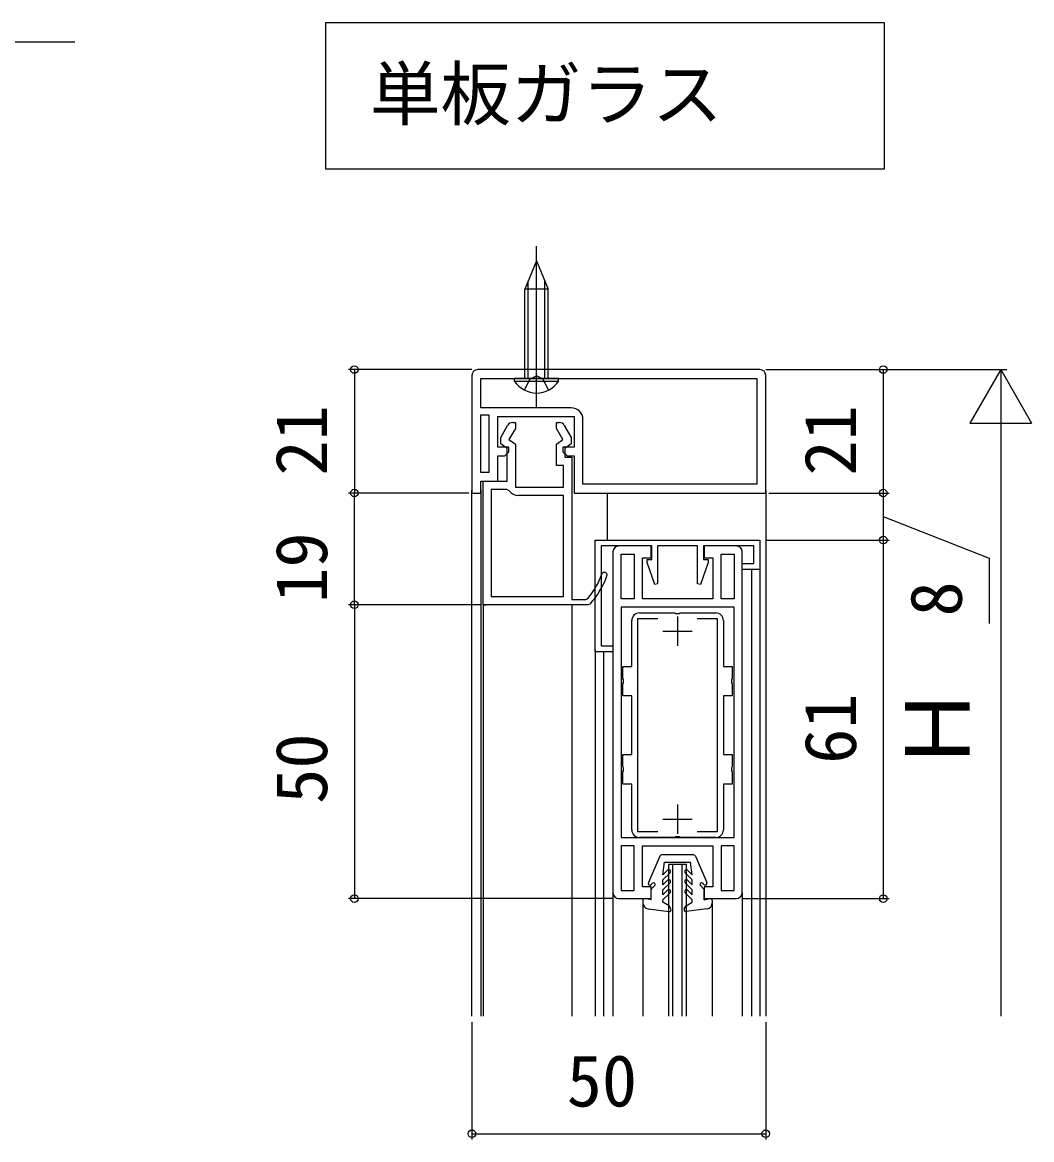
# Model space of a CAD drawing. Units: millimetres, scale not verified. Extents: x -525 to 525, y -782 to 777.
# Drawn here: x -171.5 to 0.2, y -381.5 to -191.4 of the extents above; entities that cross this region are included whole.
import ezdxf
from ezdxf.enums import TextEntityAlignment as Align

# ---------------------------------------------------------------- set-up
doc = ezdxf.new("R2010")
doc.units = ezdxf.units.MM
doc.header["$LTSCALE"] = 4
for name, color, linetype in [('0-1_USER1', 3, 'Continuous'), ('0-2_YKK_11', 7, 'Continuous'), ('0-3_YKK_12', 2, 'Continuous'), ('0-4_YKK_13', 4, 'Continuous'), ('0-6_YKK_D', 6, 'Continuous')]:
    doc.layers.add(name, color=color, linetype=linetype)
doc.styles.add('ＭＳ ゴシック', font='')
doc.styles.get('ＭＳ ゴシック').set_extended_font_data('MS Gothic')

msp = doc.modelspace()

# ---------------------------------------------------------------- linework, layer by layer
at = {"layer": '0-1_USER1'}
msp.add_lwpolyline([(-119.872, -191.434), (-24.872, -191.434), (-24.872, -216.434), (-119.872, -216.434)], close=True, dxfattribs=at)
at = {"layer": '0-2_YKK_11'}
for p, q in [((-46, -250.5), (-94, -250.5)), ((-71, -281.5), (-71, -339.5)), ((-49, -339.5), (-49, -281.5)), ((-60, -292.5), (-60, -297.5)), ((-62.5, -295), (-57.5, -295)), ((-60, -324.5), (-60, -329.5)), ((-62.5, -327), (-57.5, -327))]:
    msp.add_line(p, q, dxfattribs=at)
for points in [[(-95, -251.5), (-95, -271.5), (-93.5, -271.5), (-93.5, -269.5), (-90.6, -269.5), (-90.6, -265.2), (-89.4, -265.2), (-88.7, -264.5), (-88.7, -263.7), (-90.6, -263.7), (-90.6, -258.5), (-77.6, -258.5), (-77.6, -263.7), (-79.5, -263.7), (-79.5, -264.5), (-78.8, -265.2), (-77.6, -265.2), (-77.6, -271.5), (-45, -271.5), (-45, -251.5)], [(-93.5, -252), (-46.5, -252), (-46.5, -270), (-76.1, -270), (-76.1, -265.2), (-76.1, -259)], [(-78.1, -257), (-93.5, -257), (-93.5, -252)], [(-74.848, -290.33), (-75.223, -290.5), (-93.1, -290.5), (-93.1, -269.5), (-89, -269.5), (-89, -263.9), (-90.1, -263.13), (-90.1, -262.037), (-88.924, -260)], [(-88.058, -259.5), (-87.6, -259.5), (-87.6, -260.507), (-88.695, -262.404), (-87.6, -263.171), (-87.6, -270.5), (-79.4, -270.5), (-79.4, -266.8), (-80.6, -266.8), (-80.6, -263.171), (-79.505, -262.404), (-80.6, -260.507), (-80.6, -259.5), (-80.142, -259.5)], [(-79.276, -260), (-78.1, -262.037), (-78.1, -263.13), (-79.2, -263.9), (-79.2, -265.4), (-78, -265.4)], [(-78, -265.4), (-78, -289.6), (-75.638, -289.6), (-75.253, -289.419)], [(-91.7, -270.9), (-91.7, -289.1), (-79.4, -289.1), (-79.4, -271.9), (-87.1, -271.9)], [(-88.643, -271.108), (-89.049, -270.9), (-91.7, -270.9)], [(-50, -280.5), (-55.5, -280.5), (-55.5, -282.5), (-54, -282.5), (-54, -289.5), (-66, -289.5), (-66, -282.5), (-64.5, -282.5), (-64.5, -280.5), (-70, -280.5)], [(-66.5, -291.9), (-60.458, -291.9), (-60.275, -292.02), (-59.725, -292.02), (-59.542, -291.9), (-53.5, -291.9)], [(-67.8, -328.8), (-67.8, -321), (-69.3, -321), (-69.3, -318.958), (-69.18, -318.775), (-69.18, -318.225), (-69.3, -318.042), (-69.3, -316), (-67.8, -316), (-67.8, -306), (-69.3, -306), (-69.3, -303.958), (-69.18, -303.775), (-69.18, -303.225), (-69.3, -303.042), (-69.3, -301), (-67.8, -301), (-67.8, -293.2)], [(-63.336, -292.9), (-66.8, -292.9), (-66.8, -329.1), (-63.336, -329.1)], [(-56.664, -329.1), (-53.2, -329.1), (-53.2, -292.9), (-56.664, -292.9)], [(-52.2, -293.2), (-52.2, -301), (-50.7, -301), (-50.7, -303.042), (-50.82, -303.225), (-50.82, -303.775), (-50.7, -303.958), (-50.7, -306), (-52.2, -306)], [(-52.2, -306), (-52.2, -316), (-50.7, -316), (-50.7, -318.042), (-50.82, -318.225), (-50.82, -318.775), (-50.7, -318.958), (-50.7, -321), (-52.2, -321), (-52.2, -328.8)], [(-53.5, -330.1), (-59.542, -330.1), (-59.725, -329.98), (-60.275, -329.98), (-60.458, -330.1), (-66.5, -330.1)], [(-70, -340.5), (-64.5, -340.5), (-64.5, -338.5), (-66, -338.5), (-66, -331.5), (-54, -331.5), (-54, -338.5), (-55.5, -338.5), (-55.5, -340.5), (-50, -340.5)]]:
    msp.add_lwpolyline(points, dxfattribs=at)
for points in [[(-93.5, -268), (-93.5, -258.2), (-92.1, -258.2), (-92.1, -268)], [(-74, -279.5), (-46, -279.5), (-46, -284.5), (-49, -284.5), (-49, -283.5), (-47, -283.5), (-47, -280.5), (-55.6, -280.5), (-55.6, -282.8), (-54.8, -282.8), (-54.8, -283.3), (-56.1, -287.038), (-56.6, -286.953), (-56.6, -280.5), (-63.4, -280.5), (-63.4, -286.953), (-63.9, -287.038), (-65.2, -283.3), (-65.2, -282.8), (-64.4, -282.8), (-64.4, -280.5), (-73, -280.5), (-73, -297.5), (-71, -297.5), (-71, -298.5), (-74, -298.5)], [(-67.4, -281.9), (-67.4, -289.5), (-69.6, -289.5), (-69.6, -281.9)], [(-50.4, -281.9), (-50.4, -289.5), (-52.6, -289.5), (-52.6, -281.9)], [(-50.4, -330.1), (-50.4, -290.9), (-69.6, -290.9), (-69.6, -330.1)], [(-67.4, -339.1), (-67.4, -331.5), (-69.6, -331.5), (-69.6, -339.1)], [(-50.4, -339.1), (-50.4, -331.5), (-52.6, -331.5), (-52.6, -339.1)]]:
    msp.add_lwpolyline(points, close=True, dxfattribs=at)
for centre, radius, start, end in [((-94, -251.5), 1, 90.00001, 179.99999), ((-46, -251.5), 1, 0.00001, 89.99999), ((-78.1, -259), 2, 0.00001, 89.99999), ((-88.058, -260.5), 1, 90, 150.00002), ((-80.142, -260.5), 1, 29.99998, 90), ((-87.1, -270), 1.9, 215.68531, 269.99999), ((-70, -281.5), 1, 90.00001, 179.99999), ((-50, -281.5), 1, 0.00001, 89.99999), ((-72.45, -285.45), 0.45, 339.73339, 159.73341), ((-86.099, -280.41), 14.1, 320.28516, 339.73341), ((-86.099, -280.41), 15, 318.5951, 339.7334), ((-66.5, -293.2), 1.3, 90.00001, 179.99999), ((-53.5, -293.2), 1.3, 0.00001, 89.99999), ((-66.5, -328.8), 1.3, 180.00001, 269.99999), ((-53.5, -328.8), 1.3, 270.00001, 359.99999), ((-70, -339.5), 1, 180.00001, 269.99999), ((-50, -339.5), 1, 270.00001, 359.99999)]:
    msp.add_arc(centre, radius, start, end, dxfattribs=at)
at = {"layer": '0-3_YKK_12'}
for p, q in [((-95, -360.5), (-95, -271)), ((-93.5, -271), (-93.5, -360.5)), ((-71.999, -271.5), (-71.999, -279.5)), ((-45, -271), (-45, -360.5)), ((-47.4, -284.5), (-47.4, -360.5)), ((-46, -284.2), (-46, -360.5)), ((-93.1, -290.5), (-93.1, -360.5)), ((-93.1, -290.5), (-92.6, -290.5)), ((-78, -290.5), (-78, -360.5)), ((-74, -298.2), (-74, -360.5)), ((-72.601, -298.5), (-72.601, -360.5)), ((-58.501, -334.7), (-61.501, -334.7)), ((-61.501, -360.5), (-61.501, -334.7)), ((-60.801, -360.5), (-60.801, -334.7)), ((-59.201, -360.5), (-59.201, -334.7)), ((-58.501, -360.5), (-58.501, -334.7)), ((-71, -339.5), (-71, -360.5)), ((-49, -339.5), (-49, -360.5)), ((-65.901, -341.225), (-65.902, -360.5)), ((-54.107, -341.333), (-54.107, -360.5))]:
    msp.add_line(p, q, dxfattribs=at)
at = {"layer": '0-4_YKK_13'}
for p, q in [((-84, -257), (-84, -229.5)), ((-84, -232), (-86, -236.828)), ((-85.4, -252), (-85.4, -235.38)), ((-82.6, -252), (-82.6, -235.38)), ((-86, -252), (-86, -236.828)), ((-82, -252), (-82, -236.828)), ((-80.25, -252), (-87.75, -252)), ((-86, -252), (-82, -252)), ((-80.25, -252.509), (-80.25, -252)), ((-63.032, -333.301), (-64.977, -337.78)), ((-62.571, -333), (-57.429, -333)), ((-62.501, -336.451), (-62.201, -334.3)), ((-62.201, -334.3), (-57.801, -334.3)), ((-57.501, -336.451), (-57.801, -334.3)), ((-56.971, -333.301), (-55.026, -337.78)), ((-62.501, -336.451), (-61.713, -335.663)), ((-62.501, -337.3), (-61.289, -336.088)), ((-57.501, -337.3), (-58.713, -336.088)), ((-57.501, -336.451), (-58.289, -335.663)), ((-64.489, -338.112), (-64.27, -337.892)), ((-64.413, -338.812), (-63.882, -338.28)), ((-62.501, -338.151), (-62.501, -337.3)), ((-62.501, -338.151), (-61.713, -337.363)), ((-62.501, -339), (-61.289, -337.788)), ((-57.501, -339), (-58.713, -337.788)), ((-57.501, -338.151), (-58.289, -337.363)), ((-57.501, -338.151), (-57.501, -337.3)), ((-55.589, -338.812), (-56.121, -338.28)), ((-55.513, -338.112), (-55.733, -337.892)), ((-64.501, -340.7), (-64.501, -339.024)), ((-62.501, -339.851), (-62.501, -339)), ((-62.501, -339.851), (-61.713, -339.063)), ((-62.501, -340.7), (-61.289, -339.488)), ((-57.501, -340.7), (-58.713, -339.488)), ((-57.501, -339.851), (-58.289, -339.063)), ((-57.501, -339.851), (-57.501, -339)), ((-55.501, -340.7), (-55.501, -339.024)), ((-65.901, -340.8), (-65.901, -341.225)), ((-64.501, -340.7), (-65.546, -340.505)), ((-62.501, -341.1), (-62.501, -340.7)), ((-61.459, -341.7), (-62.501, -341.098)), ((-61.142, -342.25), (-61.459, -341.7)), ((-58.861, -342.25), (-58.544, -341.7)), ((-58.544, -341.7), (-57.501, -341.098)), ((-57.501, -341.1), (-57.501, -340.7)), ((-55.501, -340.7), (-54.456, -340.505)), ((-54.101, -340.8), (-54.101, -341.225)), ((-65.034, -342.216), (-61.441, -342.697)), ((-54.969, -342.216), (-58.562, -342.697))]:
    msp.add_line(p, q, dxfattribs=at)
for points in [[(-84, -232), (-82, -236.828), (-86, -236.828)], [(-80.25, -252.509), (-87.75, -252.509), (-87.75, -252)], [(-86.05, -254.009), (-85.145, -252.153), (-84, -251.545)], [(-81.95, -254.009), (-82.855, -252.153), (-84, -251.545)]]:
    msp.add_lwpolyline(points, dxfattribs=at)
for centre, radius, start, end in [((-84, -249.973), 4.527, 214.06671, 325.93329), ((-62.573, -333.5), 0.5, 90, 156.53477), ((-57.429, -333.5), 0.5, 23.46523, 90), ((-61.501, -335.876), 0.3, 315, 135), ((-58.501, -335.876), 0.3, 45, 225), ((-64.701, -337.9), 0.3, 156.53477, 315), ((-64.076, -338.086), 0.274, 315, 135), ((-61.501, -337.576), 0.3, 315, 135), ((-58.501, -337.576), 0.3, 45, 225), ((-55.927, -338.086), 0.274, 45, 225), ((-55.301, -337.9), 0.3, 225, 23.46523), ((-64.201, -339.024), 0.3, 135, 180), ((-61.501, -339.276), 0.3, 315, 135), ((-58.501, -339.276), 0.3, 45, 225), ((-55.801, -339.024), 0.3, 0, 45), ((-65.601, -340.8), 0.3, 79.4345, 180), ((-64.901, -341.225), 1, 180, 262.37185), ((-55.101, -341.225), 1, 277.62815, 360), ((-54.401, -340.8), 0.3, 0, 100.5655), ((-61.401, -342.4), 0.3, 262.37185, 30), ((-58.601, -342.4), 0.3, 150, 277.62815)]:
    msp.add_arc(centre, radius, start, end, dxfattribs=at)
at = {"layer": '0-6_YKK_D'}
for p, q in [((-95, -250.5), (-116, -250.5)), ((-115, -250.5), (-115, -271.5)), ((-45, -250.5), (-4, -250.5)), ((-44.5, -250.5), (-24, -250.5)), ((-25, -250.5), (-25, -271.5)), ((-5, -250.5), (-10.25, -259.593)), ((-5, -250.5), (0.25, -259.593)), ((-5, -250.5), (-5, -268.686)), ((-10.25, -259.593), (0.25, -259.593)), ((-5, -261), (-5, -360.5)), ((-95.5, -271.5), (-116, -271.5)), ((-95.5, -271.5), (-116, -271.5)), ((-115, -290.5), (-115, -271.5)), ((-44.5, -271.5), (-24, -271.5)), ((-44.5, -271.5), (-24, -271.5)), ((-25, -271.5), (-25, -279.5)), ((-44.8, -279.5), (-24, -279.5)), ((-44.8, -279.5), (-24, -279.5)), ((-25, -279.5), (-25, -340.5)), ((-93.6, -290.5), (-116, -290.5)), ((-93.6, -290.5), (-116, -290.5)), ((-115, -290.5), (-115, -340.5)), ((-71, -340.5), (-116, -340.5)), ((-49, -340.5), (-24, -340.5)), ((-95, -361.5), (-95, -381.5)), ((-45, -361.5), (-45, -381.5)), ((-95, -380.5), (-45, -380.5))]:
    msp.add_line(p, q, dxfattribs=at)
for points in [[(-346.815, -238.425), (-344.486, -237.388), (-248.753, -194.765), (-162.542, -194.765)], [(-25, -275.5), (-7, -282.593), (-7, -293.683)]]:
    msp.add_lwpolyline(points, dxfattribs=at)
for centre in [(-115, -250.5), (-25, -250.5), (-115, -271.5), (-115, -271.5), (-25, -271.5), (-25, -271.5), (-25, -279.5), (-25, -279.5), (-115, -290.5), (-115, -290.5), (-115, -340.5), (-25, -340.5), (-95, -380.5), (-45, -380.5)]:
    msp.add_circle(centre, 0.637, dxfattribs=at)

# ---------------------------------------------------------------- texts
at = {"layer": '0-1_USER1', "style": 'ＭＳ ゴシック'}
msp.add_text('単板ガラス', height=8.798, dxfattribs=at).set_placement((-112.346, -210.639), align=Align.BOTTOM_LEFT)
at = {"layer": '0-6_YKK_D', "style": 'ＭＳ ゴシック'}
for s, height, p in [('21', 8.798, (-117, -268.534)), ('21', 8.798, (-27, -268.534)), ('19', 8.798, (-117, -290.17)), ('8', 8.798, (-9, -292.502)), ('61', 8.798, (-27, -317.568)), ('Ｈ', 11, (-7, -319.102)), ('50', 8.798, (-117, -324.363))]:
    msp.add_text(s, height=height, rotation=90, dxfattribs=at).set_placement(p, align=Align.BOTTOM_LEFT)
msp.add_text('50', height=8.798, dxfattribs=at).set_placement((-78.864, -378.5), align=Align.BOTTOM_LEFT)

doc.saveas('drawing.dxf')
